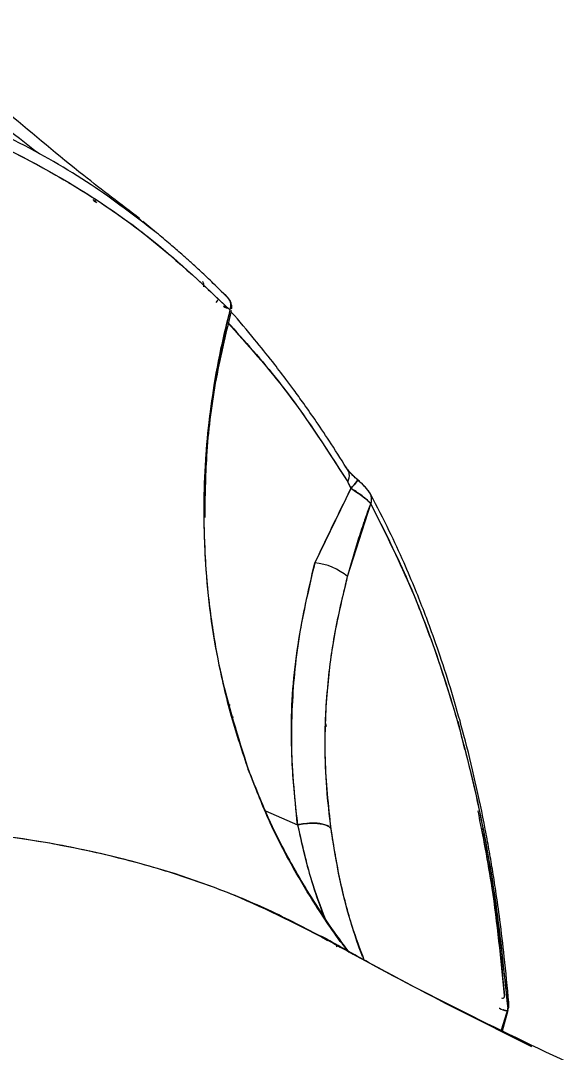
# Model space of a CAD drawing. Header units: millimetres. Extents: x -7083 to 7374, y -8368 to 7509.
# Drawn here: x 1968.5 to 2008.2, y -1908.3 to -1832.3 of the extents above; entities that cross this region are included whole.
import ezdxf

# ---------------------------------------------------------------- set-up
doc = ezdxf.new("R2010")
doc.units = ezdxf.units.MM
for name, color, linetype in [('DIKOM_ОБЪЕКТ', 7, 'Continuous'), ('DIKOM_РАЗМЕР_ЗОНА', 7, 'Continuous'), ('DIKOM_РАЗМЕР_ОБЪЕКТА', 7, 'Continuous')]:
    doc.layers.add(name, color=color, linetype=linetype)
doc.styles.add('style1', font='arial.ttf', dxfattribs={"width": 0.8})
doc.dimstyles.new('1-50', dxfattribs={"dimtxt": 300, "dimasz": 200, "dimexe": 100, "dimexo": 0, "dimgap": 100, "dimtad": 1, "dimtxsty": 'style1', "dimcen": 200, "dimclrd": 7, "dimclre": 7, "dimclrt": 7, "dimadec": 1, "dimazin": 2, "dimtfac": 1, "dimtmove": 0, "dimatfit": 2, "dimfxl": 0, "dimlwd": 25, "dimlwe": 18, "dimarcsym": 0})

# ---------------------------------------------------------------- blocks, each defined once
blk = doc.blocks.new('*D10')
at = {"layer": 'Defpoints', "color": 0, "transparency": 16777216}
for p in [(4593.55, 648.921), (-5583.425, 647.956), (4593.55, -5902.538)]:
    blk.add_point(p, dxfattribs=at)
at = {"layer": 'DIKOM_РАЗМЕР_ОБЪЕКТА', "color": 7, "lineweight": 18, "transparency": 16777216}
for p, q in [((4593.55, 648.921), (4593.55, -6002.538)), ((-5583.425, 647.956), (-5583.425, -6002.538))]:
    blk.add_line(p, q, dxfattribs=at)
at = {"layer": 'DIKOM_РАЗМЕР_ОБЪЕКТА', "color": 7, "lineweight": 25, "transparency": 16777216}
blk.add_line((-5383.425, -5902.538), (4393.55, -5902.538), dxfattribs=at)
at = {"layer": 'DIKOM_РАЗМЕР_ОБЪЕКТА', "color": 7, "transparency": 16777216}
for points in [[(-5383.425, -5869.204), (-5383.425, -5935.871), (-5583.425, -5902.538)], [(4393.55, -5869.204), (4393.55, -5935.871), (4593.55, -5902.538)]]:
    blk.add_solid(points, dxfattribs=at)
at = {"layer": 'DIKOM_РАЗМЕР_ОБЪЕКТА', "color": 7, "transparency": 16777216, "insert": (-226.127, -5649.366), "char_height": 300, "attachment_point": 5, "style": 'style1'}
blk.add_mtext('10150', dxfattribs=at)
blk = doc.blocks.new('*D11')
at = {"layer": 'Defpoints', "color": 0, "transparency": 16777216}
for p in [(-321.712, 5509.064), (-348.712, -4811.525), (5568.58, -4811.525)]:
    blk.add_point(p, dxfattribs=at)
at = {"layer": 'DIKOM_РАЗМЕР_ОБЪЕКТА', "color": 7, "lineweight": 18, "transparency": 16777216}
for p, q in [((-321.712, 5509.064), (5668.58, 5509.064)), ((-348.712, -4811.525), (5668.58, -4811.525))]:
    blk.add_line(p, q, dxfattribs=at)
at = {"layer": 'DIKOM_РАЗМЕР_ОБЪЕКТА', "color": 7, "lineweight": 25, "transparency": 16777216}
blk.add_line((5568.58, 5309.064), (5568.58, -4611.525), dxfattribs=at)
at = {"layer": 'DIKOM_РАЗМЕР_ОБЪЕКТА', "color": 7, "transparency": 16777216}
for points in [[(5535.247, 5309.064), (5601.913, 5309.064), (5568.58, 5509.064)], [(5535.247, -4611.525), (5601.913, -4611.525), (5568.58, -4811.525)]]:
    blk.add_solid(points, dxfattribs=at)
at = {"layer": 'DIKOM_РАЗМЕР_ОБЪЕКТА', "color": 7, "transparency": 16777216, "insert": (5315.306, 775.227), "char_height": 300, "attachment_point": 5, "rotation": 90, "style": 'style1'}
blk.add_mtext('10300', dxfattribs=at)
blk = doc.blocks.new('*D12')
at = {"layer": 'Defpoints', "color": 0, "transparency": 16777216}
for p in [(-621.712, 7509.064), (-373.605, -6811.526), (7273.891, -6811.526)]:
    blk.add_point(p, dxfattribs=at)
at = {"layer": 'DIKOM_РАЗМЕР_ЗОНА', "color": 7, "lineweight": 18, "transparency": 16777216}
for p, q in [((-621.712, 7509.064), (7373.891, 7509.064)), ((-373.605, -6811.526), (7373.891, -6811.526))]:
    blk.add_line(p, q, dxfattribs=at)
at = {"layer": 'DIKOM_РАЗМЕР_ЗОНА', "color": 7, "lineweight": 25, "transparency": 16777216}
blk.add_line((7273.891, 7309.064), (7273.891, -6611.526), dxfattribs=at)
at = {"layer": 'DIKOM_РАЗМЕР_ЗОНА', "color": 7, "transparency": 16777216}
for points in [[(7240.558, 7309.064), (7307.225, 7309.064), (7273.891, 7509.064)], [(7240.558, -6611.526), (7307.225, -6611.526), (7273.891, -6811.526)]]:
    blk.add_solid(points, dxfattribs=at)
at = {"layer": 'DIKOM_РАЗМЕР_ЗОНА', "color": 7, "transparency": 16777216, "insert": (7020.617, 1288.251), "char_height": 300, "attachment_point": 5, "rotation": 90, "style": 'style1'}
blk.add_mtext('14300', dxfattribs=at)
blk = doc.blocks.new('*D13')
at = {"layer": 'Defpoints', "color": 0, "transparency": 16777216}
for p in [(6593.528, 996.237), (-7083.425, 647.956), (6593.528, -8268.308)]:
    blk.add_point(p, dxfattribs=at)
at = {"layer": 'DIKOM_РАЗМЕР_ЗОНА', "color": 7, "lineweight": 18, "transparency": 16777216}
for p, q in [((6593.528, 996.237), (6593.528, -8368.308)), ((-7083.425, 647.956), (-7083.425, -8368.308))]:
    blk.add_line(p, q, dxfattribs=at)
at = {"layer": 'DIKOM_РАЗМЕР_ЗОНА', "color": 7, "lineweight": 25, "transparency": 16777216}
blk.add_line((-6883.425, -8268.308), (6393.528, -8268.308), dxfattribs=at)
at = {"layer": 'DIKOM_РАЗМЕР_ЗОНА', "color": 7, "transparency": 16777216}
for points in [[(-6883.425, -8234.975), (-6883.425, -8301.641), (-7083.425, -8268.308)], [(6393.528, -8234.975), (6393.528, -8301.641), (6593.528, -8268.308)]]:
    blk.add_solid(points, dxfattribs=at)
at = {"layer": 'DIKOM_РАЗМЕР_ЗОНА', "color": 7, "transparency": 16777216, "insert": (322.101, -8015.034), "char_height": 300, "attachment_point": 5, "style": 'style1'}
blk.add_mtext('13650', dxfattribs=at)

msp = doc.modelspace()

# ---------------------------------------------------------------- linework, layer by layer
at = {"layer": 'DIKOM_ОБЪЕКТ', "color": 7, "linetype": 'Continuous', "lineweight": 15}
for p, q in [((1974.032, -1845.659), (1973.882, -1845.491)), ((1973.993, -1845.567), (1974.144, -1845.732)), ((1977.409, -1847.017), (1977.296, -1846.925)), ((1982.364, -1852.216), (1982.372, -1852.199)), ((1982.375, -1852.193), (1982.367, -1852.21)), ((1983.677, -1852.584), (1983.323, -1852.259)), ((1983.108, -1852.83), (1983.095, -1852.854)), ((1983.784, -1853.522), (1983.481, -1853.361)), ((1992.738, -1865.543), (1992.609, -1865.383)), ((1993.389, -1866.167), (1993.056, -1865.864)), ((1992.867, -1866.773), (1990.21, -1872.254)), ((1992.626, -1873.275), (1994.327, -1867.912)), ((1983.946, -1882.687), (1983.884, -1882.805)), ((1983.884, -1882.805), (1983.946, -1882.687)), ((1984.204, -1883.596), (1984.122, -1883.751)), ((2000.733, -1883.929), (2001.228, -1886.017)), ((1991.065, -1884.319), (1991.027, -1884.081)), ((1985.414, -1887.735), (1985.136, -1886.873)), ((1985.306, -1887.473), (1985.322, -1887.548)), ((1985.322, -1887.551), (1985.306, -1887.473)), ((1986.542, -1890.514), (1986.581, -1890.531)), ((1986.583, -1890.532), (1988.938, -1891.557)), ((1988.938, -1891.557), (1988.945, -1891.558)), ((1988.938, -1891.557), (1988.945, -1891.558)), ((1991.157, -1900.093), (1990.641, -1899.767)), ((1991.09, -1900.016), (1990.641, -1899.767)), ((1990.711, -1899.806), (1990.991, -1899.97)), ((1991.111, -1899.984), (1990.73, -1899.772)), ((2004.176, -1904.122), (2004.153, -1904.263)), ((2004.415, -1905.106), (2003.931, -1906.689)), ((2004.415, -1905.106), (2003.984, -1906.714)), ((2004.037, -1906.739), (2004.457, -1905.216)), ((2004.416, -1905.205), (2004.415, -1905.106))]:
    msp.add_line(p, q, dxfattribs=at)
at = {"layer": 'DIKOM_ОБЪЕКТ', "color": 7, "linetype": 'Continuous', "lineweight": 15, "flags": 128}
for points in [[(1982.959, -1853.086), (1983.041, -1852.954), (1983.094, -1852.857)], [(1992.867, -1866.773), (1992.988, -1866.635), (1993.099, -1866.507), (1993.197, -1866.393), (1993.278, -1866.299), (1993.34, -1866.227), (1993.38, -1866.18), (1993.396, -1866.16), (1993.389, -1866.167)], [(1993.389, -1866.167), (1993.396, -1866.16), (1993.38, -1866.18), (1993.34, -1866.227), (1993.278, -1866.299), (1993.197, -1866.393), (1993.099, -1866.507), (1992.988, -1866.635), (1992.867, -1866.773)]]:
    msp.add_lwpolyline(points, dxfattribs=at)
at = {"layer": 'DIKOM_ОБЪЕКТ', "color": 7, "linetype": 'Continuous', "lineweight": 15}
for centre, radius, start, end in [((2163.453, -1588.711), 318.851, 229.92125, 232.63771), ((1983.11, -1853.299), 0.913, 338.55239, 51.55812), ((1991.904, -1865.835), 0.854, 328.56369, 51.63864), ((1993.529, -1867.567), 0.869, 336.6261, 52.10356), ((1993.512, -1867.566), 0.885, 337.01852, 28.71391), ((1989.795, -1876.603), 4.369, 49.60949, 84.54907), ((2159.763, -1594.922), 348.615, 240.9793, 243.86077), ((2003.722, -1904.756), 0.776, 333.21414, 8.56944), ((2003.72, -1904.756), 0.778, 333.24159, 4.44475)]:
    msp.add_arc(centre, radius, start, end, dxfattribs=at)
for points, knots in [([(1978.529, -1847.926), (1976.959, -1846.718), (1973.691, -1844.205), (1967.821, -1840.881), (1961.009, -1837.849), (1955.715, -1836.39), (1953.064, -1835.659)], [0, 0, 0, 0, 0.215602, 0.448896, 0.724035, 1, 1, 1, 1]), ([(1953.391, -1836.733), (1955.644, -1837.343), (1960.145, -1838.562), (1966.355, -1841.098), (1972.487, -1844.34), (1978.465, -1848.399), (1982.126, -1851.886), (1983.96, -1853.633)], [0, 0, 0, 0, 0.187054, 0.373578, 0.559887, 0.779614, 1, 1, 1, 1]), ([(1953.391, -1836.733), (1956.361, -1837.564), (1962.324, -1839.233), (1970.32, -1843.029), (1977.666, -1847.695), (1981.863, -1851.655), (1983.96, -1853.633)], [0, 0, 0, 0, 0.247897, 0.497709, 0.749053, 1, 1, 1, 1]), ([(1977.313, -1846.89), (1975.934, -1845.848), (1972.665, -1843.376), (1969.504, -1840.716), (1967.677, -1839.179)], [0, 0, 0, 0, 0.421767, 1, 1, 1, 1]), ([(1983.899, -1852.835), (1983.514, -1852.445), (1982.826, -1851.747), (1981.889, -1850.857), (1981.148, -1850.177), (1980.443, -1849.547), (1979.651, -1848.87), (1978.704, -1848.058), (1977.931, -1847.437), (1977.537, -1847.121)], [0, 0, 0, 0, 0.197126, 0.352218, 0.465385, 0.559909, 0.693008, 0.843254, 1, 1, 1, 1]), ([(1981.949, -1851.533), (1981.957, -1851.547), (1981.997, -1851.62), (1982.027, -1851.757), (1982.02, -1851.879), (1982.018, -1851.915)], [0, 0, 0, 0, 0.146664, 0.751433, 1, 1, 1, 1]), ([(1983.481, -1853.361), (1983.495, -1853.368), (1983.606, -1853.427), (1983.667, -1853.459), (1983.719, -1853.487)], [0, 0, 0, 0, 0.129302, 1, 1, 1, 1]), ([(1984.084, -1853.538), (1984.089, -1853.508), (1984.106, -1853.401), (1984.07, -1853.195), (1984.005, -1852.991), (1983.932, -1852.888), (1983.913, -1852.861)], [0, 0, 0, 0, 0.1433, 0.509062, 0.872578, 1, 1, 1, 1]), ([(1983.96, -1853.633), (1983.481, -1855.724), (1982.525, -1859.895), (1981.963, -1866.337), (1982.088, -1873.157), (1983.046, -1880.317), (1984.553, -1885.087), (1985.306, -1887.473)], [0, 0, 0, 0, 0.186957, 0.372975, 0.560489, 0.780104, 1, 1, 1, 1]), ([(1983.96, -1853.633), (1983.722, -1854.595), (1983.198, -1856.717), (1982.607, -1860.109), (1982.198, -1863.691), (1982.016, -1867.247), (1982.047, -1871.081), (1982.358, -1875.084), (1983.026, -1879.374), (1983.961, -1883.469), (1984.869, -1886.171), (1985.306, -1887.473)], [0, 0, 0, 0, 0.086433, 0.190699, 0.299475, 0.399892, 0.500169, 0.632799, 0.749125, 0.879049, 1, 1, 1, 1]), ([(1982.125, -1868.909), (1982.147, -1867.399), (1982.197, -1864.092), (1982.814, -1858.975), (1983.657, -1855.455), (1984.082, -1853.679)], [0, 0, 0, 0, 0.294019, 0.643919, 1, 1, 1, 1]), ([(1992.696, -1865.509), (1992.274, -1864.835), (1991.493, -1863.59), (1990.386, -1861.938), (1989.463, -1860.614), (1988.716, -1859.579), (1987.956, -1858.557), (1987.002, -1857.311), (1985.67, -1855.665), (1984.637, -1854.419), (1984.028, -1853.761), (1984.005, -1853.736)], [0, 0, 0, 0, 0.156928, 0.289772, 0.398574, 0.483356, 0.550138, 0.659992, 0.807524, 0.992776, 1, 1, 1, 1]), ([(1983.752, -1854.515), (1985.256, -1856.193), (1988.423, -1859.727), (1991.183, -1864.024), (1992.632, -1866.281)], [0, 0, 0, 0, 0.474822, 1, 1, 1, 1]), ([(1983.757, -1854.493), (1985.037, -1855.913), (1988.212, -1859.435), (1990.981, -1863.722), (1992.632, -1866.281)], [0, 0, 0, 0, 0.403245, 1, 1, 1, 1]), ([(1992.632, -1865.421), (1992.684, -1865.481), (1992.806, -1865.62), (1993.069, -1865.881), (1993.282, -1866.072), (1993.389, -1866.167)], [0, 0, 0, 0, 0.272053, 0.635439, 1, 1, 1, 1]), ([(1993.394, -1866.163), (1993.304, -1866.084), (1993.126, -1865.927), (1992.9, -1865.705), (1992.723, -1865.512), (1992.663, -1865.427), (1992.633, -1865.384)], [0, 0, 0, 0, 0.257999, 0.510596, 0.757821, 1, 1, 1, 1]), ([(1992.632, -1866.281), (1992.645, -1866.312), (1992.671, -1866.375), (1992.751, -1866.547), (1992.823, -1866.686), (1992.867, -1866.773)], [0, 0, 0, 0, 0.262273, 0.538842, 1, 1, 1, 1]), ([(1992.632, -1866.281), (1992.643, -1866.308), (1992.667, -1866.366), (1992.724, -1866.487), (1992.791, -1866.626), (1992.84, -1866.72), (1992.867, -1866.773)], [0, 0, 0, 0, 0.23466, 0.498713, 0.720617, 1, 1, 1, 1]), ([(1993.389, -1866.167), (1993.466, -1866.236), (1993.62, -1866.374), (1993.822, -1866.576), (1993.983, -1866.757), (1994.036, -1866.84), (1994.063, -1866.881)], [0, 0, 0, 0, 0.250872, 0.500832, 0.750182, 1, 1, 1, 1]), ([(1994.288, -1867.141), (1994.247, -1867.076), (1994.167, -1866.948), (1993.945, -1866.694), (1993.682, -1866.425), (1993.489, -1866.25), (1993.394, -1866.163)], [0, 0, 0, 0, 0.262528, 0.516105, 0.761384, 1, 1, 1, 1]), ([(1992.867, -1866.773), (1992.361, -1867.798), (1991.461, -1869.621), (1990.591, -1871.452), (1990.21, -1872.254)], [0, 0, 0, 0, 0.562364, 1, 1, 1, 1]), ([(1994.327, -1867.912), (1994.274, -1867.846), (1994.164, -1867.708), (1993.821, -1867.42), (1993.377, -1867.095), (1993.038, -1866.88), (1992.867, -1866.773)], [0, 0, 0, 0, 0.237119, 0.499193, 0.749013, 1, 1, 1, 1]), ([(1992.867, -1866.773), (1993.054, -1866.892), (1993.43, -1867.13), (1993.869, -1867.458), (1994.181, -1867.728), (1994.278, -1867.851), (1994.327, -1867.912)], [0, 0, 0, 0, 0.276106, 0.55434, 0.77615, 1, 1, 1, 1]), ([(1992.626, -1873.275), (1992.877, -1872.378), (1993.254, -1871.033), (1993.698, -1869.69), (1993.854, -1869.235), (1993.865, -1869.203), (1993.904, -1869.087), (1994.056, -1868.651), (1994.207, -1868.239), (1994.327, -1867.912)], [0, 0, 0, 0, 0.500173, 0.750055, 0.750631, 0.755173, 0.767792, 0.815489, 1, 1, 1, 1]), ([(1994.327, -1867.912), (1995.312, -1869.876), (1997.281, -1873.798), (1999.671, -1880.255), (2001.752, -1887.534), (2003.437, -1895.729), (2004.089, -1901.978), (2004.415, -1905.106)], [0, 0, 0, 0, 0.187022, 0.373559, 0.559902, 0.779652, 1, 1, 1, 1]), ([(1994.327, -1867.912), (1995.118, -1869.468), (1996.74, -1872.655), (1998.849, -1877.948), (2000.746, -1883.802), (2002.344, -1890.282), (2003.635, -1897.364), (2004.152, -1902.497), (2004.415, -1905.106)], [0, 0, 0, 0, 0.148913, 0.304999, 0.468511, 0.639545, 0.816758, 1, 1, 1, 1]), ([(2004.49, -1904.64), (2004.388, -1903.518), (2004.201, -1901.464), (2003.868, -1898.737), (2003.567, -1896.588), (2003.294, -1894.857), (2003.036, -1893.343), (2002.636, -1891.178), (2002.045, -1888.358), (2001.25, -1885.121), (2000.415, -1882.149), (1999.582, -1879.509), (1998.853, -1877.424), (1998.207, -1875.701), (1997.574, -1874.104), (1996.729, -1872.118), (1995.648, -1869.763), (1994.796, -1868.125), (1994.335, -1867.239)], [0, 0, 0, 0, 0.077818, 0.142467, 0.194002, 0.233018, 0.269203, 0.306067, 0.39503, 0.48434, 0.560119, 0.634765, 0.702833, 0.737109, 0.78378, 0.843121, 0.915173, 1, 1, 1, 1]), ([(1988.938, -1891.557), (1988.73, -1889.441), (1988.313, -1885.202), (1988.74, -1878.692), (1989.719, -1874.401), (1990.21, -1872.254)], [0, 0, 0, 0, 0.332381, 0.665938, 1, 1, 1, 1]), ([(1990.21, -1872.254), (1989.783, -1874.059), (1988.931, -1877.663), (1988.476, -1882.73), (1988.461, -1887.374), (1988.779, -1890.161), (1988.938, -1891.557)], [0, 0, 0, 0, 0.28107, 0.560994, 0.780014, 1, 1, 1, 1]), ([(1991.408, -1891.851), (1991.225, -1890.139), (1990.86, -1886.722), (1991.06, -1881.858), (1991.633, -1877.364), (1992.295, -1874.638), (1992.626, -1873.275)], [0, 0, 0, 0, 0.279685, 0.55854, 0.779321, 1, 1, 1, 1]), ([(1991.408, -1891.851), (1991.288, -1890.847), (1991.044, -1888.822), (1990.94, -1885.713), (1991.057, -1882.099), (1991.516, -1877.925), (1992.25, -1874.849), (1992.626, -1873.275)], [0, 0, 0, 0, 0.16451, 0.332073, 0.502235, 0.745355, 1, 1, 1, 1]), ([(1985.306, -1887.473), (1985.832, -1888.807), (1986.881, -1891.468), (1988.931, -1895.299), (1990.891, -1898.482), (1992.245, -1900.3), (1992.743, -1900.968)], [0, 0, 0, 0, 0.279093, 0.557064, 0.837392, 1, 1, 1, 1]), ([(1985.306, -1887.473), (1985.839, -1888.821), (1986.9, -1891.509), (1988.734, -1894.944), (1990.512, -1897.834), (1991.73, -1899.656), (1992.459, -1900.623), (1992.605, -1900.818)], [0, 0, 0, 0, 0.286172, 0.570308, 0.759667, 0.951661, 1, 1, 1, 1]), ([(1992.596, -1900.813), (1992.426, -1900.588), (1991.455, -1899.304), (1989.98, -1897.07), (1988.174, -1893.976), (1986.621, -1890.885), (1985.781, -1888.656), (1985.359, -1887.537)], [0, 0, 0, 0, 0.055673, 0.318588, 0.527146, 0.762568, 1, 1, 1, 1]), ([(2004.176, -1904.122), (2003.917, -1901.446), (2003.461, -1896.737), (2002.604, -1892.398), (2002.234, -1890.525)], [0, 0, 0, 0, 0.568221, 1, 1, 1, 1]), ([(1991.073, -1900.008), (1988.694, -1898.792), (1983.944, -1896.364), (1975.875, -1893.86), (1967.146, -1892.196), (1957.706, -1891.459), (1947.629, -1891.63), (1936.968, -1892.709), (1925.772, -1894.675), (1914.047, -1897.527), (1901.797, -1901.262), (1888.837, -1905.96), (1875.223, -1911.645), (1861.021, -1918.329), (1846.513, -1925.879), (1831.701, -1934.308), (1816.602, -1943.545), (1806.346, -1950.403), (1801.203, -1953.842)], [0, 0, 0, 0, 0.061633, 0.123085, 0.184551, 0.246222, 0.307888, 0.369168, 0.430247, 0.491309, 0.552533, 0.614103, 0.678819, 0.743122, 0.807189, 0.871222, 0.935424, 1, 1, 1, 1]), ([(1988.945, -1891.558), (1989.122, -1891.524), (1989.545, -1891.444), (1990.13, -1891.422), (1990.629, -1891.466), (1990.989, -1891.549), (1991.275, -1891.677), (1991.364, -1891.793), (1991.408, -1891.851)], [0, 0, 0, 0, 0.164471, 0.394129, 0.533242, 0.684353, 0.842114, 1, 1, 1, 1]), ([(1991.408, -1891.851), (1991.362, -1891.791), (1991.27, -1891.671), (1990.97, -1891.541), (1990.596, -1891.46), (1990.092, -1891.421), (1989.519, -1891.447), (1989.111, -1891.526), (1988.945, -1891.558)], [0, 0, 0, 0, 0.163427, 0.325687, 0.479557, 0.619387, 0.844961, 1, 1, 1, 1]), ([(1990.641, -1899.767), (1989.28, -1899.057), (1986.554, -1897.633), (1982.134, -1895.872), (1977.488, -1894.393), (1972.61, -1893.225), (1967.498, -1892.358), (1962.111, -1891.789), (1956.933, -1891.552), (1952.025, -1891.565), (1947.441, -1891.757), (1942.64, -1892.14), (1937.716, -1892.714), (1933.46, -1893.356), (1929.948, -1893.973), (1927.137, -1894.515), (1924.245, -1895.123), (1921.269, -1895.798), (1918.209, -1896.545), (1915.065, -1897.365), (1911.249, -1898.423), (1906.667, -1899.789), (1901.214, -1901.553), (1895.406, -1903.582), (1889.416, -1905.831), (1883.902, -1908.041), (1878.909, -1910.144), (1874.503, -1912.077), (1869.597, -1914.311), (1865.941, -1916.044), (1863.421, -1917.268), (1862.581, -1917.678), (1861.727, -1918.098), (1860.86, -1918.527), (1859.978, -1918.966), (1858.937, -1919.487), (1857.573, -1920.176), (1855.721, -1921.121), (1853.36, -1922.342), (1850.484, -1923.855), (1847.224, -1925.605), (1843.938, -1927.405), (1840.161, -1929.514), (1836.155, -1931.8), (1831.5, -1934.522), (1825.453, -1938.144), (1817.947, -1942.801), (1809.398, -1948.313), (1803.864, -1952.047), (1801.203, -1953.842)], [0, 0, 0, 0, 0.03561, 0.071387, 0.107334, 0.142909, 0.17837, 0.214347, 0.25084, 0.277912, 0.30553, 0.333695, 0.362407, 0.389973, 0.404944, 0.420175, 0.435666, 0.451416, 0.467427, 0.483697, 0.500228, 0.525993, 0.553055, 0.581416, 0.611075, 0.6394, 0.659695, 0.681119, 0.700609, 0.727229, 0.73096, 0.734746, 0.73859, 0.74249, 0.746446, 0.750459, 0.756487, 0.764749, 0.775247, 0.787982, 0.802952, 0.818343, 0.831216, 0.852419, 0.870521, 0.891521, 0.930348, 0.966508, 1, 1, 1, 1]), ([(1988.945, -1891.558), (1989.124, -1892.384), (1989.484, -1894.044), (1990.142, -1896.318), (1990.652, -1897.698), (1990.902, -1898.374)], [0, 0, 0, 0, 0.336083, 0.674983, 1, 1, 1, 1]), ([(1988.945, -1891.558), (1989.252, -1892.941), (1989.808, -1895.443), (1990.611, -1897.537), (1990.97, -1898.474)], [0, 0, 0, 0, 0.552858, 1, 1, 1, 1]), ([(1993.857, -1901.516), (1993.549, -1900.706), (1992.87, -1898.922), (1992.032, -1895.707), (1991.617, -1893.139), (1991.408, -1891.851)], [0, 0, 0, 0, 0.293193, 0.64547, 1, 1, 1, 1]), ([(1993.792, -1901.387), (1993.752, -1901.291), (1993.457, -1900.592), (1992.842, -1898.713), (1992.026, -1895.723), (1991.609, -1893.112), (1991.408, -1891.851)], [0, 0, 0, 0, 0.037126, 0.270714, 0.647897, 1, 1, 1, 1]), ([(2002.483, -1891.767), (2002.792, -1893.419), (2003.53, -1897.378), (2003.938, -1901.64), (2004.176, -1904.122)], [0, 0, 0, 0, 0.417599, 1, 1, 1, 1]), ([(2102.795, -1898.175), (2100.578, -1898.02), (2095.95, -1897.697), (2088.773, -1898.428), (2081.443, -1900.051), (2074.167, -1902.598), (2066.992, -1905.97), (2059.81, -1910.199), (2052.64, -1915.265), (2045.336, -1921.284), (2037.898, -1928.31), (2030.329, -1936.415), (2022.788, -1945.453), (2015.317, -1955.38), (2007.958, -1966.141), (2000.87, -1977.467), (1994.047, -1989.3), (1987.477, -2001.59), (1981.031, -2014.586), (1974.7, -2028.228), (1970.615, -2037.856), (1968.569, -2042.678)], [0, 0, 0, 0, 0.049921, 0.104227, 0.158733, 0.210426, 0.262102, 0.313489, 0.364697, 0.415836, 0.470118, 0.524572, 0.579329, 0.634179, 0.688696, 0.74301, 0.794149, 0.845328, 0.896656, 0.948243, 1, 1, 1, 1]), ([(2034.393, -1919.532), (2032.652, -1918.914), (2027.905, -1917.228), (2020.29, -1914.16), (2011.524, -1910.358), (2002.883, -1906.235), (1996.072, -1902.777), (1992.196, -1900.595), (1991.108, -1899.983)], [0, 0, 0, 0, 0.115775, 0.315777, 0.516737, 0.718521, 0.920979, 1, 1, 1, 1]), ([(1991.791, -1900.487), (1991.798, -1900.491), (1991.827, -1900.512), (1991.85, -1900.529), (1991.868, -1900.543)], [0, 0, 0, 0, 0.222523, 1, 1, 1, 1]), ([(2081.726, -1900.908), (2080.59, -1901.248), (2077.148, -1902.279), (2071.361, -1904.798), (2064.378, -1908.522), (2057.067, -1913.289), (2049.44, -1919.182), (2041.513, -1926.335), (2033.624, -1934.485), (2025.786, -1943.613), (2018.024, -1953.696), (2010.36, -1964.705), (2002.816, -1976.602), (1995.407, -1989.366), (1988.151, -2002.962), (1981.065, -2017.361), (1974.163, -2032.535), (1967.2, -2049.069), (1960.227, -2067.02), (1953.305, -2086.419), (1948.181, -2102.058), (1944.659, -2113.446), (1942.597, -2120.308), (1940.605, -2127.131), (1939.082, -2132.501), (1938.012, -2136.348), (1937.308, -2138.905), (1936.506, -2141.847), (1935.533, -2145.469), (1934.365, -2149.894), (1933.01, -2155.132), (1931.478, -2161.186), (1930.421, -2165.52), (1929.861, -2167.817)], [0, 0, 0, 0, 0.020072, 0.060833, 0.101518, 0.142173, 0.188368, 0.234561, 0.280751, 0.326946, 0.373238, 0.41944, 0.465622, 0.511802, 0.557981, 0.604159, 0.650366, 0.696642, 0.748361, 0.800075, 0.851789, 0.868856, 0.885924, 0.90299, 0.919264, 0.925234, 0.930984, 0.937813, 0.946508, 0.957078, 0.969533, 0.983855, 1, 1, 1, 1]), ([(2074.241, -1903.721), (2071.814, -1904.873), (2066.918, -1907.198), (2059.474, -1911.878), (2052.776, -1916.855), (2046.859, -1921.878), (2043.021, -1925.454), (2040.424, -1928.014), (2039.076, -1929.372), (2037.727, -1930.762), (2036.375, -1932.186), (2035.02, -1933.642), (2032.478, -1936.434), (2028.677, -1940.808), (2023.561, -1947.135), (2018.244, -1954.194), (2012.971, -1961.703), (2007.766, -1969.617), (2002.865, -1977.537), (1999.494, -1983.304), (1997.669, -1986.52), (1997.212, -1987.328), (1996.755, -1988.142), (1996.297, -1988.961), (1995.839, -1989.786), (1995.38, -1990.616), (1994.92, -1991.453), (1994.23, -1992.713), (1993.192, -1994.628), (1991.69, -1997.44), (1989.831, -2000.987), (1987.62, -2005.304), (1985.064, -2010.432), (1982.178, -2016.402), (1978.974, -2023.26), (1975.821, -2030.269), (1972.771, -2037.293), (1969.872, -2044.188), (1967.599, -2049.783), (1965.98, -2053.859), (1965.051, -2056.225), (1964.111, -2058.643), (1963.161, -2061.115), (1962.201, -2063.641), (1961.231, -2066.222), (1960.253, -2068.857), (1957.847, -2075.413), (1954.154, -2085.864), (1949.371, -2100.275), (1944.946, -2114.441), (1940.865, -2128.299), (1937.117, -2141.798), (1933.672, -2154.872), (1931.545, -2163.526), (1930.507, -2167.747)], [0, 0, 0, 0, 0.044823, 0.090408, 0.136755, 0.167763, 0.199103, 0.207367, 0.215653, 0.223962, 0.232293, 0.240648, 0.249025, 0.279393, 0.311249, 0.344592, 0.379422, 0.411304, 0.444337, 0.474359, 0.477356, 0.480362, 0.483376, 0.486398, 0.48943, 0.49247, 0.495518, 0.498575, 0.506202, 0.516233, 0.528669, 0.543639, 0.561052, 0.580908, 0.603208, 0.627951, 0.647649, 0.668662, 0.690988, 0.697817, 0.70476, 0.711817, 0.718988, 0.726273, 0.733673, 0.741186, 0.748814, 0.789423, 0.828457, 0.865916, 0.9018, 0.936109, 0.968842, 1, 1, 1, 1]), ([(1930.507, -2167.747), (1932.082, -2161.392), (1935.225, -2148.706), (1940.295, -2130.216), (1945.599, -2112.212), (1951.152, -2094.742), (1956.947, -2077.797), (1962.871, -2061.693), (1968.908, -2046.405), (1975.023, -2031.959), (1981.302, -2018.13), (1987.715, -2004.983), (1994.382, -1992.276), (2001.314, -1980.047), (2008.519, -1968.356), (2015.863, -1957.444), (2023.319, -1947.361), (2030.847, -1938.168), (2038.262, -1930.062), (2045.548, -1922.989), (2052.705, -1916.882), (2059.876, -1911.617), (2067.066, -1907.124), (2071.845, -1904.857), (2074.241, -1903.721)], [0, 0, 0, 0, 0.047001, 0.093823, 0.140408, 0.18687, 0.233317, 0.279861, 0.323933, 0.368253, 0.412417, 0.456362, 0.500181, 0.546623, 0.593137, 0.639836, 0.686818, 0.733678, 0.780287, 0.824105, 0.867893, 0.911742, 0.955746, 1, 1, 1, 1]), ([(2003.965, -1904.308), (2004.003, -1904.318), (2004.103, -1904.345), (2004.17, -1904.267), (2004.174, -1904.171), (2004.176, -1904.122)], [0, 0, 0, 0, 0.239525, 0.619542, 1, 1, 1, 1]), ([(2003.791, -1905.052), (2003.799, -1905.057), (2003.986, -1905.156), (2004.247, -1905.245), (2004.36, -1905.237), (2004.417, -1905.233)], [0, 0, 0, 0, 0.022774, 0.511261, 1, 1, 1, 1]), ([(2004.411, -1905.236), (2004.357, -1905.25), (2004.298, -1905.266), (2004.123, -1905.191), (2004.107, -1905.185)], [0, 0, 0, 0, 0.91326, 1, 1, 1, 1]), ([(2004.448, -1905.159), (2004.465, -1905.099), (2004.505, -1904.962), (2004.499, -1904.791), (2004.496, -1904.694)], [0, 0, 0, 0, 0.431804, 1, 1, 1, 1])]:
    msp.add_open_spline(points, degree=3, knots=knots, dxfattribs=at)

# ---------------------------------------------------------------- dimensions: what is measured, and where the dimension line sits
at = {"layer": 'DIKOM_РАЗМЕР_ЗОНА'}
dim = msp.add_linear_dim(base=(7273.891, -6811.526), p1=(-621.712, 7509.064), p2=(-373.605, -6811.526), angle=90, text='14300', dimstyle='1-50', dxfattribs=at)
dim.commit()
dim.dimension.update_dxf_attribs({"geometry": '*D12', "text_midpoint": (7273.891, 1288.251), "dimtype": 160})
dim = msp.add_linear_dim(base=(6593.528, -8268.308), p1=(-7083.425, 647.956), p2=(6593.528, 996.237), text='13650', dimstyle='1-50', dxfattribs=at)
dim.commit()
dim.dimension.update_dxf_attribs({"geometry": '*D13', "text_midpoint": (322.101, -8268.308), "dimtype": 160})
at = {"layer": 'DIKOM_РАЗМЕР_ОБЪЕКТА'}
dim = msp.add_linear_dim(base=(5568.58, -4811.525), p1=(-321.712, 5509.064), p2=(-348.712, -4811.525), angle=90, text='10300', dimstyle='1-50', dxfattribs=at)
dim.commit()
dim.dimension.update_dxf_attribs({"geometry": '*D11', "text_midpoint": (5568.58, 775.227), "dimtype": 160})
dim = msp.add_linear_dim(base=(4593.55, -5902.538), p1=(-5583.425, 647.956), p2=(4593.55, 648.921), text='10150', dimstyle='1-50', dxfattribs=at)
dim.commit()
dim.dimension.update_dxf_attribs({"geometry": '*D10', "text_midpoint": (-226.127, -5902.538), "dimtype": 160})

doc.saveas('drawing.dxf')
